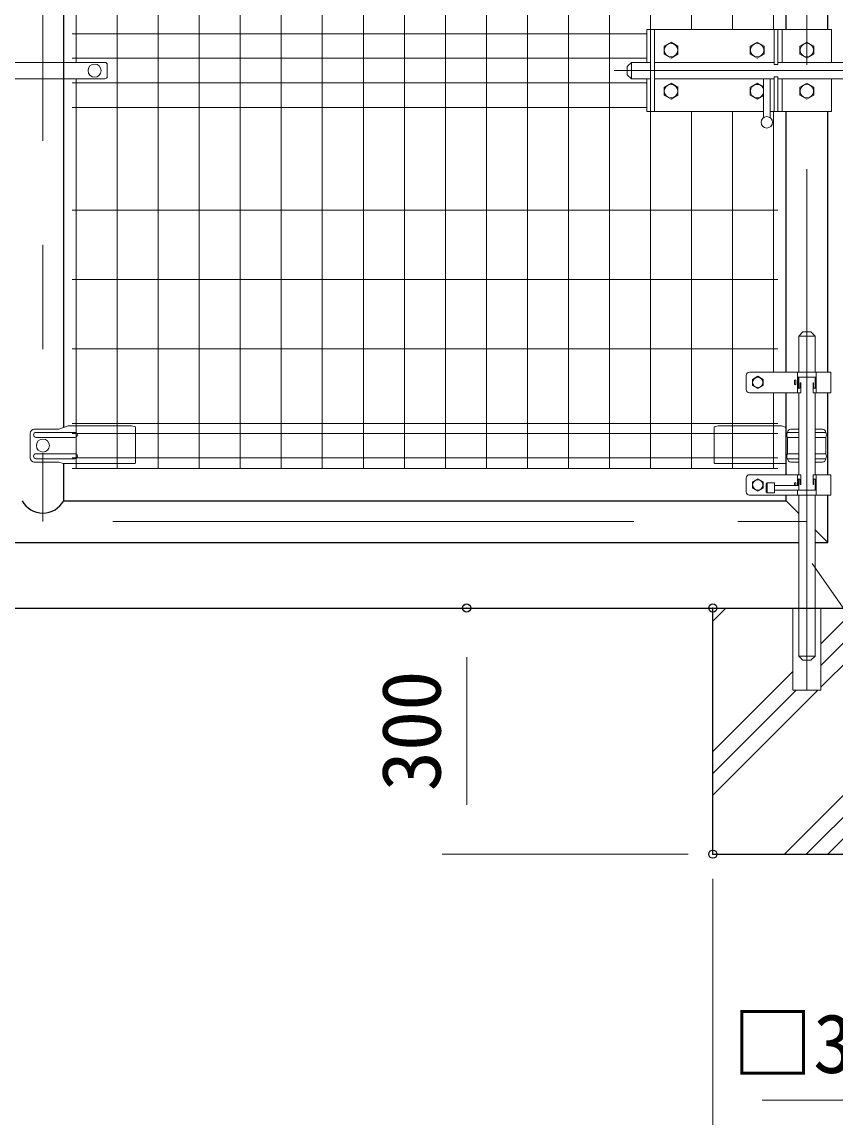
# Model space of a CAD drawing. Units: millimetres, scale not verified. Extents: x -6300 to 6300, y -4454 to 4456.
# Drawn here: x -2313 to -1321, y -2440 to -1096 of the extents above; entities that cross this region are included whole.
import ezdxf
from ezdxf.enums import TextEntityAlignment as Align

# ---------------------------------------------------------------- set-up
doc = ezdxf.new("R2010")
doc.units = ezdxf.units.MM
doc.header["$LTSCALE"] = 20
doc.header["$PDMODE"] = 32
doc.header["$PDSIZE"] = 10
doc.linetypes.add('USER1', pattern=[50.8, 31.75, -6.35, 6.35, -6.35])
for name, color, linetype, lineweight in [('0-0_D-STR3', 3, 'Continuous', 13), ('0-1_D-BMK', 2, 'USER1', 13), ('0-2_D-STR1', 1, 'Continuous', 25), ('0-3_D-STR4', 7, 'Continuous', 25), ('0-4_D-BGD', 7, 'Continuous', 25), ('0-5_D-DCR-HCH', 7, 'Continuous', 13), ('0-6_D-STR-DIM', 7, 'Continuous', 13), ('0-8_Defpoints', 8, 'Continuous', 25), ('0-9_D-STR-TXT', 7, 'Continuous', 13), ('0-A_D-STR2', 7, 'Continuous', 13)]:
    doc.layers.add(name, color=color, linetype=linetype, lineweight=lineweight)
doc.styles.add('ＭＳ ゴシック', font='')
doc.styles.get('ＭＳ ゴシック').set_extended_font_data('MS Gothic')

msp = doc.modelspace()

# ---------------------------------------------------------------- linework, layer by layer
at = {"layer": '0-0_D-STR3'}
for p, q in [((-1326.61, -1104.74), (-1551.61, -1104.74)), ((-1551.61, -1104.74), (-1551.61, -1144.74)), ((-1546.91, -1104.74), (-1546.91, -1204.74)), ((-1542.41, -1104.74), (-1542.41, -1204.74)), ((-1396.41, -1147.24), (-1396.41, -1104.74)), ((-1391.91, -1147.24), (-1391.91, -1104.74)), ((-1386.61, -1104.74), (-1386.61, -1144.74)), ((-1326.61, -1104.74), (-1326.61, -1144.74)), ((-2363.11, -1144.74), (-2212.11, -1144.74)), ((-2209.11, -1147.74), (-2209.11, -1161.74)), ((-1575.44, -1149.74), (-1570.44, -1144.74)), ((-1575.44, -1149.74), (-1575.44, -1159.74)), ((-1570.44, -1144.74), (-1546.91, -1144.74)), ((-1570.44, -1144.74), (-1570.44, -1164.74)), ((-1542.41, -1144.74), (-1396.41, -1144.74)), ((-1396.41, -1147.24), (-1391.91, -1147.24)), ((-1391.91, -1144.74), (-1250.11, -1144.74)), ((-2363.11, -1164.74), (-2212.11, -1164.74)), ((-1575.44, -1159.74), (-1570.44, -1164.74)), ((-1570.44, -1164.74), (-1546.91, -1164.74)), ((-1551.61, -1164.74), (-1551.61, -1204.74)), ((-1542.41, -1164.74), (-1396.41, -1164.74)), ((-1409.44, -1164.74), (-1409.44, -1212)), ((-1401.44, -1164.74), (-1401.44, -1212)), ((-1396.41, -1162.24), (-1391.91, -1162.24)), ((-1396.41, -1204.74), (-1396.41, -1162.24)), ((-1391.91, -1204.74), (-1391.91, -1162.24)), ((-1391.91, -1164.74), (-1250.11, -1164.74)), ((-1386.61, -1164.74), (-1386.61, -1204.74)), ((-1326.61, -1164.74), (-1326.61, -1204.74)), ((-1409.44, -1204.74), (-1551.61, -1204.74)), ((-1326.61, -1204.74), (-1401.44, -1204.74)), ((-1361.51, -1473.24), (-1366.51, -1478.24)), ((-1366.51, -1522.24), (-1366.51, -1478.24)), ((-1351.51, -1473.24), (-1361.51, -1473.24)), ((-1346.51, -1522.24), (-1346.51, -1478.24)), ((-1430.51, -1526.24), (-1430.51, -1543.24)), ((-1327.51, -1522.24), (-1426.51, -1522.24)), ((-1368.01, -1522.24), (-1368.01, -1547.24)), ((-1345.01, -1528.24), (-1368.01, -1528.24)), ((-1367.01, -1528.24), (-1367.01, -1540.49)), ((-1366.51, -1541.49), (-1366.51, -1528.24)), ((-1346.51, -1541.49), (-1346.51, -1528.24)), ((-1346.01, -1528.24), (-1346.01, -1540.49)), ((-1345.01, -1522.24), (-1345.01, -1547.24)), ((-1371.81, -1536.74), (-1371.81, -1532.74)), ((-1369.81, -1532.74), (-1369.81, -1536.74)), ((-1364.51, -1535.49), (-1364.51, -1540.49)), ((-1364.01, -1535.49), (-1364.01, -1547.24)), ((-1349.01, -1535.49), (-1349.01, -1547.24)), ((-1348.51, -1535.49), (-1348.51, -1540.49)), ((-1364.01, -1547.24), (-1426.51, -1547.24)), ((-1366.51, -1647.24), (-1366.51, -1547.24)), ((-1346.51, -1647.24), (-1346.51, -1547.24)), ((-2303.1, -1596.74), (-2303.1, -1626.74)), ((-2268.26, -1591.74), (-2298.1, -1591.74)), ((-2248.61, -1595.74), (-2296.02, -1595.74)), ((-2256.7, -1587.74), (-2268.26, -1591.74)), ((-2179.61, -1587.74), (-2256.7, -1587.74)), ((-2179.61, -1587.74), (-2174.61, -1588.74)), ((-2174.61, -1588.74), (-2174.61, -1632.56)), ((-1464.51, -1587.74), (-1469.51, -1588.74)), ((-1469.51, -1588.74), (-1469.51, -1632.56)), ((-1464.51, -1587.74), (-1387.43, -1587.74)), ((-1387.43, -1587.74), (-1381.91, -1589.65)), ((-1380.18, -1595.74), (-1366.51, -1595.74)), ((-1376.18, -1591.74), (-1366.51, -1591.74)), ((-1346.51, -1591.74), (-1337.45, -1591.74)), ((-1346.51, -1595.74), (-1333.45, -1595.74)), ((-2248.61, -1601.74), (-2296.02, -1601.74)), ((-1380.18, -1601.74), (-1366.51, -1601.74)), ((-1380.18, -1601.74), (-1380.18, -1621.74)), ((-1346.51, -1601.74), (-1333.45, -1601.74)), ((-1333.45, -1601.74), (-1333.45, -1621.74)), ((-2248.61, -1621.74), (-2296.02, -1621.74)), ((-1380.18, -1621.74), (-1366.51, -1621.74)), ((-1346.51, -1621.74), (-1333.45, -1621.74)), ((-2268.26, -1631.74), (-2298.1, -1631.74)), ((-2248.61, -1627.74), (-2296.02, -1627.74)), ((-2263.01, -1633.56), (-2268.26, -1631.74)), ((-2263.01, -1633.56), (-2175.61, -1633.56)), ((-1381.91, -1633.56), (-1468.51, -1633.56)), ((-1380.18, -1627.74), (-1366.51, -1627.74)), ((-1376.18, -1631.74), (-1366.51, -1631.74)), ((-1346.51, -1627.74), (-1333.45, -1627.74)), ((-1346.51, -1631.74), (-1337.45, -1631.74)), ((-1430.51, -1668.24), (-1430.51, -1651.24)), ((-1364.01, -1647.24), (-1426.51, -1647.24)), ((-1368.01, -1660.24), (-1368.01, -1647.24)), ((-1366.51, -1652.99), (-1366.51, -1666.24)), ((-1364.01, -1658.99), (-1364.01, -1647.24)), ((-1327.51, -1647.24), (-1349.01, -1647.24)), ((-1349.01, -1658.99), (-1349.01, -1647.24)), ((-1346.51, -1652.99), (-1346.51, -1666.24)), ((-1345.01, -1672.24), (-1345.01, -1647.24)), ((-1327.51, -1672.24), (-1327.51, -1647.24)), ((-1406.01, -1658.24), (-1405.01, -1657.24)), ((-1406.01, -1668.24), (-1406.01, -1658.24)), ((-1396.01, -1657.24), (-1405.01, -1657.24)), ((-1405.01, -1657.24), (-1405.01, -1669.24)), ((-1396.01, -1669.24), (-1396.01, -1657.24)), ((-1366.51, -1660.24), (-1396.01, -1660.24)), ((-1366.01, -1666.24), (-1396.01, -1666.24)), ((-1371.81, -1657.74), (-1371.81, -1660.24)), ((-1369.81, -1660.24), (-1369.81, -1657.74)), ((-1368.01, -1672.24), (-1368.01, -1666.24)), ((-1345.01, -1666.24), (-1368.01, -1666.24)), ((-1367.01, -1660.24), (-1367.01, -1653.99)), ((-1364.51, -1658.99), (-1364.51, -1653.99)), ((-1348.51, -1658.99), (-1348.51, -1653.99)), ((-1346.01, -1666.24), (-1346.01, -1653.99)), ((-1346.01, -1666.24), (-1346.01, -1665.6)), ((-1345.01, -1672.24), (-1345.01, -1665.6)), ((-1327.51, -1672.24), (-1327.51, -1665.6)), ((-1327.51, -1672.24), (-1426.51, -1672.24)), ((-1406.01, -1668.24), (-1405.01, -1669.24)), ((-1396.01, -1669.24), (-1405.01, -1669.24)), ((-1366.51, -1868.24), (-1366.51, -1672.24)), ((-1346.51, -1868.24), (-1346.51, -1672.24)), ((-1366.51, -1868.24), (-1346.51, -1868.24)), ((-1361.51, -1873.24), (-1366.51, -1868.24)), ((-1346.51, -1868.24), (-1351.51, -1873.24)), ((-1351.51, -1873.24), (-1361.51, -1873.24))]:
    msp.add_line(p, q, dxfattribs=at)
for points in [[(-1530.61, -1124.83), (-1530.61, -1134.65), (-1522.11, -1139.55), (-1513.61, -1134.65), (-1513.61, -1124.83), (-1522.11, -1119.92)], [(-1425.61, -1124.83), (-1425.61, -1134.65), (-1417.11, -1139.55), (-1408.61, -1134.65), (-1408.61, -1124.83), (-1417.11, -1119.92)], [(-1365.11, -1124.83), (-1365.11, -1134.65), (-1356.61, -1139.55), (-1348.11, -1134.65), (-1348.11, -1124.83), (-1356.61, -1119.92)], [(-1530.61, -1174.83), (-1530.61, -1184.65), (-1522.11, -1189.55), (-1513.61, -1184.65), (-1513.61, -1174.83), (-1522.11, -1169.92)], [(-1365.11, -1174.83), (-1365.11, -1184.65), (-1356.61, -1189.55), (-1348.11, -1184.65), (-1348.11, -1174.83), (-1356.61, -1169.92)], [(-1422.91, -1530.99), (-1416.41, -1527.24), (-1409.91, -1530.99), (-1409.91, -1538.5), (-1416.41, -1542.25), (-1422.91, -1538.5)], [(-1422.91, -1655.99), (-1416.41, -1652.24), (-1409.91, -1655.99), (-1409.91, -1663.5), (-1416.41, -1667.25), (-1422.91, -1663.5)]]:
    msp.add_lwpolyline(points, close=True, dxfattribs=at)
for points in [[(-1409.44, -1174.35), (-1417.11, -1169.92), (-1425.61, -1174.83), (-1425.61, -1184.65), (-1417.11, -1189.55), (-1409.44, -1185.13)], [(-1366.51, -1478.24), (-1346.51, -1478.24), (-1351.51, -1473.24)], [(-1327.51, -1522.24), (-1327.51, -1547.24), (-1349.01, -1547.24)], [(-1339.51, -1809.74), (-1339.51, -1909.74), (-1373.51, -1909.74), (-1373.51, -1809.74)]]:
    msp.add_lwpolyline(points, dxfattribs=at)
for centre, radius in [((-1522.11, -1129.74), 8.25), ((-1417.11, -1129.74), 8.25), ((-1356.61, -1129.74), 8.25), ((-2224.61, -1154.74), 8), ((-1522.11, -1179.74), 8.25), ((-1356.61, -1179.74), 8.25), ((-1405.44, -1217.74), 7), ((-1416.41, -1534.74), 6.25), ((-2287.61, -1611.74), 8), ((-1416.41, -1659.74), 6.25)]:
    msp.add_circle(centre, radius, dxfattribs=at)
for centre, radius, start, end in [((-2212.11, -1147.74), 3, 0, 90), ((-2212.11, -1161.74), 3, 270, 0), ((-1417.11, -1179.74), 8.25, 21.5853, 338.4147), ((-1426.51, -1526.24), 4, 90, 180), ((-1370.81, -1532.74), 1, 0, 180), ((-1426.51, -1543.24), 4, 180, 270), ((-1370.81, -1536.74), 1, 180, 0), ((-1366.26, -1540.49), 1.75, 180, 0), ((-1365.76, -1540.49), 1.25, 180, 0), ((-1364.26, -1535.49), 0.25, 0, 180), ((-1348.76, -1535.49), 0.25, 0, 180), ((-1346.76, -1540.49), 1.75, 180, 0), ((-1347.26, -1540.49), 1.25, 180, 0), ((-2298.1, -1596.74), 5, 90, 180), ((-2296.02, -1598.74), 3, 90, 270), ((-2248.61, -1598.74), 3, 270, 90), ((-1374.92, -1598.74), 6.05, 150.26731, 209.73269), ((-1376.18, -1595.74), 4, 90, 180), ((-1337.45, -1595.74), 4, 0, 90), ((-1338.71, -1598.74), 6.05, 330.26731, 29.73269), ((-2296.02, -1624.74), 3, 90, 270), ((-2248.61, -1624.74), 3, 270, 90), ((-1374.9, -1624.74), 6.07, 150.37394, 209.62606), ((-1338.73, -1624.74), 6.07, 330.37394, 29.62606), ((-2298.1, -1626.74), 5, 180, 270), ((-2175.61, -1632.56), 1, 270, 0), ((-1468.51, -1632.56), 1, 180, 270), ((-1376.18, -1627.74), 4, 180, 270), ((-1337.45, -1627.74), 4, 270, 0), ((-1426.51, -1651.24), 4, 90, 180), ((-1366.26, -1653.99), 1.75, 0, 180), ((-1365.76, -1653.99), 1.25, 0, 180), ((-1346.76, -1653.99), 1.75, 0, 180), ((-1347.26, -1653.99), 1.25, 0, 180), ((-1370.81, -1657.74), 1, 0, 180), ((-1364.26, -1658.99), 0.25, 180, 0), ((-1348.76, -1658.99), 0.25, 180, 0), ((-1426.51, -1668.24), 4, 180, 270)]:
    msp.add_arc(centre, radius, start, end, dxfattribs=at)
at = {"layer": '0-1_D-BMK'}
for p, q in [((-2287.61, -605.14), (-2287.61, -1704.34)), ((-1356.51, -1909.74), (-1356.51, -605.14)), ((-1591.54, -1154.74), (-1075.44, -1154.74)), ((-3218.56, -1704.34), (-1356.51, -1704.34))]:
    msp.add_line(p, q, dxfattribs=at)
at = {"layer": '0-2_D-STR1'}
for p, q in [((-1331.11, -1104.98), (-1331.11, -579.74)), ((-1381.91, -1104.98), (-1381.91, -630.54)), ((-2262.21, -1589.65), (-2262.21, -719.56)), ((-1381.91, -1522.24), (-1381.91, -1204.98)), ((-1331.11, -1522.24), (-1331.11, -1204.98)), ((-1381.91, -1647.24), (-1381.91, -1547.24)), ((-1331.11, -1647.24), (-1331.11, -1547.24)), ((-2262.21, -1678.94), (-2262.21, -1633.56)), ((-2262.21, -1678.94), (-1381.91, -1678.94)), ((-1381.91, -1678.94), (-1381.91, -1672.24)), ((-1381.91, -1678.94), (-1366.51, -1694.34)), ((-1331.11, -1729.74), (-1331.11, -1672.24)), ((-1346.51, -1714.34), (-1331.11, -1729.74)), ((-3244.11, -1729.74), (-1366.51, -1729.74)), ((-1346.51, -1729.74), (-1331.11, -1729.74))]:
    msp.add_line(p, q, dxfattribs=at)
msp.add_arc((-2287.61, -1664.93), 29, 208.87195, 331.12805, dxfattribs=at)
at = {"layer": '0-3_D-STR4'}
for q in [(-1471.11, -1809.74), (-1171.11, -2109.74)]:
    msp.add_line((-1471.11, -2109.74), q, dxfattribs=at)
at = {"layer": '0-4_D-BGD'}
msp.add_line((-3071.11, -1809.74), (416.89, -1809.74), dxfattribs=at)
at = {"layer": '0-5_D-DCR-HCH'}
for p, q in [((-1471.11, -1825.69), (-1455.17, -1809.74)), ((-1339.51, -1853.18), (-1302.71, -1816.38)), ((-1339.51, -1879.7), (-1302.71, -1842.9)), ((-1339.51, -1906.22), (-1302.71, -1869.42)), ((-1471.11, -1984.78), (-1373.51, -1887.18)), ((-1383.94, -2109.74), (-1171.11, -1896.92)), ((-1471.11, -2037.82), (-1343.04, -1909.74)), ((-1471.11, -2011.3), (-1369.55, -1909.74)), ((-1357.42, -2109.74), (-1171.11, -1923.43)), ((-1330.9, -2109.74), (-1171.11, -1949.95))]:
    msp.add_line(p, q, dxfattribs=at)
at = {"layer": '0-6_D-STR-DIM'}
for p, q in [((-1501.11, -1809.74), (-1801.11, -1809.74)), ((-1771.11, -2049.74), (-1771.11, -1869.74)), ((-1501.11, -2109.74), (-1801.11, -2109.74)), ((-1471.11, -2139.74), (-1471.11, -2439.74)), ((-1411.11, -2409.74), (-1231.11, -2409.74))]:
    msp.add_line(p, q, dxfattribs=at)
at = {"layer": '0-8_Defpoints'}
for p in [(-1771.11, -1809.74), (-1471.11, -1809.74), (-1471.11, -2109.74)]:
    msp.add_point(p, dxfattribs=at)
at = {"layer": '0-9_D-STR-TXT'}
msp.add_lwpolyline([(-535.4, -2047.35), (-1146.31, -2047.35), (-1350.03, -1755.45)], dxfattribs=at)
at = {"layer": '0-A_D-STR2'}
for p, q in [((-2247.06, -1144.74), (-2247.06, -669.74)), ((-2197.06, -1639.74), (-2197.06, -669.74)), ((-2147.06, -1639.74), (-2147.06, -669.74)), ((-2097.06, -1639.74), (-2097.06, -669.74)), ((-2047.06, -1639.74), (-2047.06, -669.74)), ((-1997.06, -1639.74), (-1997.06, -669.74)), ((-1947.06, -1639.74), (-1947.06, -669.74)), ((-1897.06, -1639.74), (-1897.06, -669.74)), ((-1847.06, -1639.74), (-1847.06, -669.74)), ((-1797.06, -1639.74), (-1797.06, -669.74)), ((-1747.06, -1639.74), (-1747.06, -669.74)), ((-1697.06, -1639.74), (-1697.06, -669.74)), ((-1647.06, -1639.74), (-1647.06, -669.74)), ((-1597.06, -1639.74), (-1597.06, -669.74)), ((-1547.06, -1104.74), (-1547.06, -669.74)), ((-1497.06, -1104.74), (-1497.06, -669.74)), ((-1447.06, -1104.74), (-1447.06, -669.74)), ((-1397.06, -1104.74), (-1397.06, -669.74)), ((-1551.61, -1109.74), (-2252.06, -1109.74)), ((-1551.61, -1139.74), (-2252.06, -1139.74)), ((-2247.06, -1639.74), (-2247.06, -1164.74)), ((-1551.61, -1169.74), (-2252.06, -1169.74)), ((-1551.61, -1199.74), (-2252.06, -1199.74)), ((-1547.06, -1639.74), (-1547.06, -1204.74)), ((-1497.06, -1639.74), (-1497.06, -1204.74)), ((-1447.06, -1639.74), (-1447.06, -1204.74)), ((-1397.06, -1522.24), (-1397.06, -1204.74)), ((-1392.06, -1324.74), (-2252.06, -1324.74)), ((-1392.06, -1409.24), (-2252.06, -1409.24)), ((-1392.06, -1493.74), (-2252.06, -1493.74)), ((-1397.06, -1639.74), (-1397.06, -1547.24)), ((-1392.06, -1584.98), (-2252.06, -1584.98)), ((-1392.06, -1596.84), (-2252.06, -1596.84)), ((-1392.06, -1626.64), (-2252.06, -1626.64)), ((-1392.06, -1639.74), (-2252.06, -1639.74))]:
    msp.add_line(p, q, dxfattribs=at)

# ---------------------------------------------------------------- texts
at = {"layer": '0-6_D-STR-DIM', "style": 'ＭＳ ゴシック'}
msp.add_text('300', height=72.14, rotation=90, dxfattribs=at).set_placement((-1781.24, -2033.05), align=Align.BOTTOM_LEFT)
msp.add_text('□300', height=72.14, dxfattribs=at).set_placement((-1447.34, -2398.11), align=Align.BOTTOM_LEFT)

doc.saveas('drawing.dxf')
